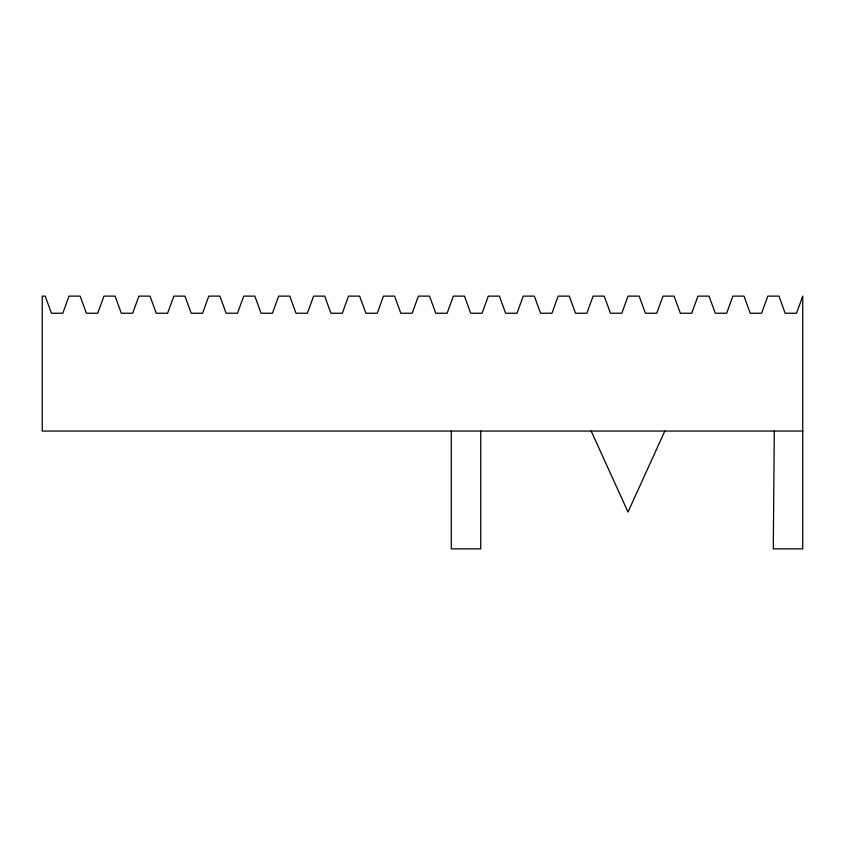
<?xml version="1.0" encoding="UTF-8"?>
<svg xmlns="http://www.w3.org/2000/svg" width="845" height="845" viewBox="0 0 845 845"><rect width="100%" height="100%" fill="white"/><g stroke="black" fill="none" stroke-linecap="round" stroke-linejoin="round"><path stroke-width="1.27" d="M774.295 431.056L773.291 548.88L802.75 548.88L802.75 296.12L796.529 313.231L785.153 313.231L778.921 296.12L767.809 296.12L761.577 313.231L750.212 313.231L743.98 296.12L732.868 296.12L726.647 313.231L715.271 313.231L709.05 296.12L697.938 296.12L691.706 313.231L680.341 313.231L674.099 296.12L662.998 296.12L656.766 313.231L645.39 313.231L639.169 296.12L628.057 296.12L621.825 313.231L610.46 313.231L604.228 296.12L593.116 296.12L586.884 313.231L575.519 313.231L569.287 296.12L558.175 296.12L551.943 313.231L540.578 313.231L534.346 296.12L523.235 296.12L517.003 313.231L505.637 313.231L499.406 296.12L488.294 296.12L482.062 313.231L470.697 313.231L464.465 296.12L453.353 296.12L447.121 313.231L435.756 313.231L429.524 296.12L418.412 296.12L412.191 313.231L400.826 313.231L394.594 296.12L383.482 296.12L377.24 313.231L365.874 313.231L359.643 296.12L348.531 296.12L342.309 313.231L330.934 313.231L324.712 296.12L313.601 296.12L307.369 313.231L296.003 313.231L289.772 296.12L278.66 296.12L272.428 313.231L261.063 313.231L254.831 296.12L243.719 296.12L237.498 313.231L226.122 313.231L219.901 296.12L208.789 296.12L202.557 313.231L191.181 313.231L184.949 296.12L173.838 296.12L167.616 313.231L156.24 313.231L150.019 296.12L138.907 296.12L132.676 313.231L121.31 313.231L115.078 296.12L103.967 296.12L97.735 313.231L86.37 313.231L80.138 296.12L69.026 296.12L62.794 313.231L51.429 313.231L45.197 296.12L42.25 296.12L42.25 431.056L802.75 431.056M664.825 431.056L628.015 512.059L591.194 431.056M480.731 431.056L480.731 548.88L451.272 548.88L451.272 431.056"/></g></svg>
